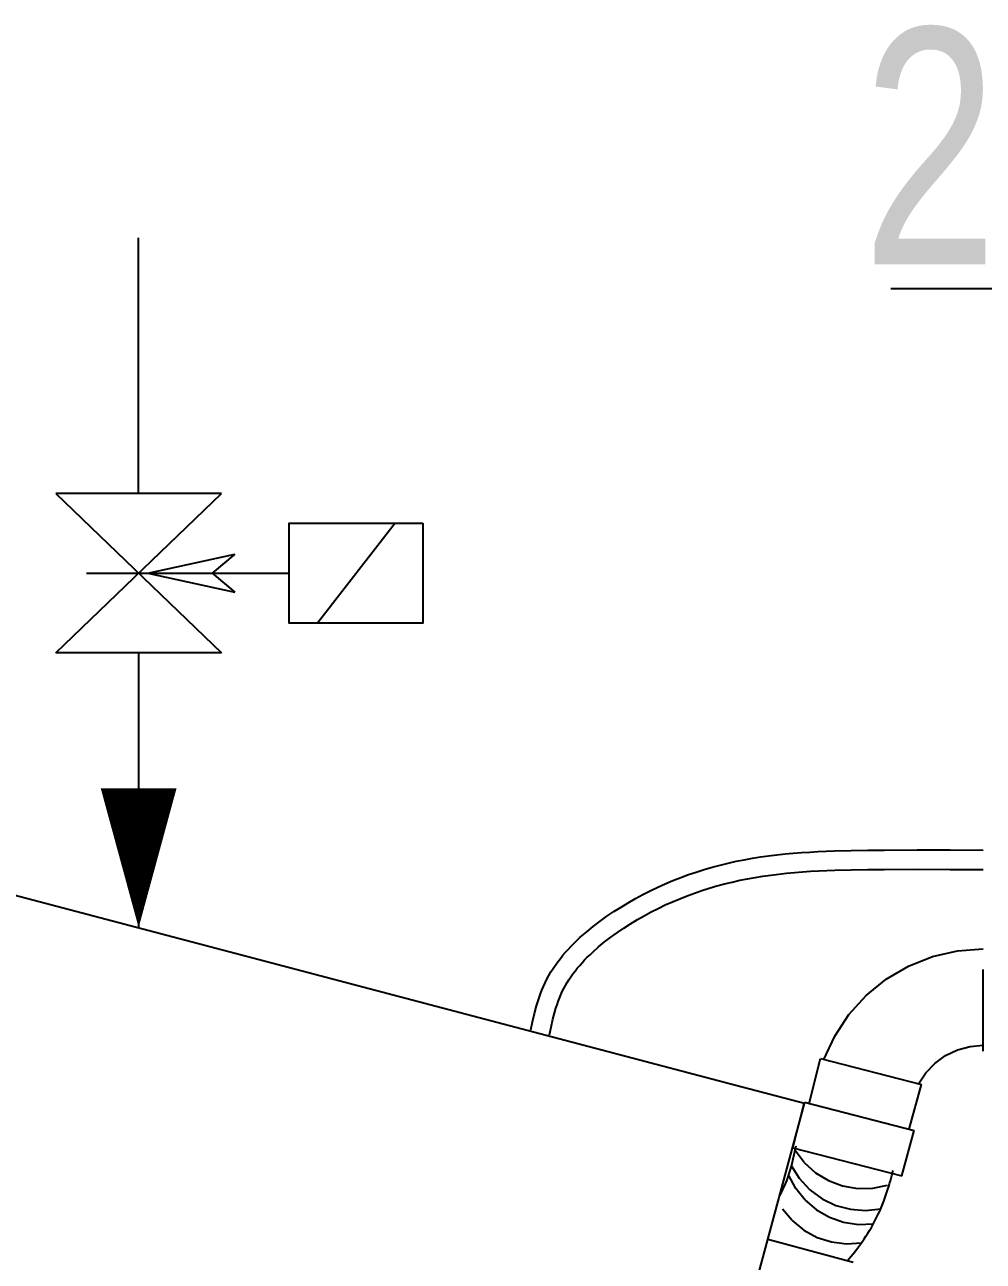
# Model space of a CAD drawing. Extents: x 431547 to 432141, y 118589 to 119430.
# Drawn here: x 431605.77 to 431619.48, y 119124.91 to 119142.61 of the extents above; entities that cross this region are included whole.
import ezdxf

# ---------------------------------------------------------------- set-up
doc = ezdxf.new("R2010")
doc.units = 0
doc.header["$LTSCALE"] = 300
doc.header["$MEASUREMENT"] = 0
doc.layers.add('1', color=7, linetype='CONTINUOUS')
doc.layers.add('Обозначение задвижек', color=7, linetype='CONTINUOUS')
doc.styles.add('MONARCH', font='monarch', dxfattribs={"width": 0.77})

msp = doc.modelspace()

# ---------------------------------------------------------------- linework, layer by layer
at = {"layer": '1', "ltscale": 0.3}
msp.add_line((431607.399, 119135.899), (431607.399, 119139.557), dxfattribs=at)
at = {"layer": '1'}
for p, q in [((431606.215, 119133.617), (431608.583, 119135.899)), ((431606.215, 119135.899), (431608.583, 119133.617)), ((431599.121, 119131.865), (431616.034, 119127.41)), ((431616.412, 119130.714), (431616.529, 119130.728)), ((431616.529, 119130.728), (431616.647, 119130.741)), ((431616.647, 119130.741), (431616.764, 119130.751)), ((431616.764, 119130.751), (431616.882, 119130.761)), ((431616.882, 119130.761), (431617, 119130.768)), ((431617, 119130.768), (431617.118, 119130.775)), ((431617.118, 119130.775), (431617.355, 119130.784)), ((431617.355, 119130.784), (431617.592, 119130.79)), ((431617.592, 119130.79), (431617.829, 119130.794)), ((431617.829, 119130.794), (431618.066, 119130.796)), ((431618.066, 119130.796), (431618.538, 119130.797)), ((431618.538, 119130.797), (431619.011, 119130.797)), ((431619.011, 119130.797), (431619.482, 119130.795)), ((431615.49, 119130.517), (431615.603, 119130.55)), ((431615.603, 119130.55), (431615.717, 119130.581)), ((431615.717, 119130.581), (431615.832, 119130.609)), ((431615.832, 119130.609), (431615.947, 119130.635)), ((431615.947, 119130.635), (431616.063, 119130.658)), ((431616.063, 119130.658), (431616.179, 119130.679)), ((431616.179, 119130.679), (431616.295, 119130.697)), ((431616.295, 119130.697), (431616.412, 119130.714)), ((431615.043, 119130.359), (431615.154, 119130.403)), ((431615.154, 119130.403), (431615.265, 119130.444)), ((431615.265, 119130.444), (431615.377, 119130.482)), ((431615.377, 119130.482), (431615.49, 119130.517)), ((431615.889, 119130.338), (431615.998, 119130.363)), ((431615.998, 119130.363), (431616.109, 119130.385)), ((431616.109, 119130.385), (431616.219, 119130.405)), ((431616.219, 119130.405), (431616.331, 119130.423)), ((431616.331, 119130.423), (431616.443, 119130.439)), ((431616.443, 119130.439), (431616.556, 119130.453)), ((431616.556, 119130.453), (431616.669, 119130.465)), ((431616.669, 119130.465), (431616.783, 119130.476)), ((431616.783, 119130.476), (431616.897, 119130.485)), ((431616.897, 119130.485), (431617.012, 119130.492)), ((431617.012, 119130.492), (431617.128, 119130.499)), ((431617.128, 119130.499), (431617.36, 119130.508)), ((431617.36, 119130.508), (431617.594, 119130.514)), ((431617.594, 119130.514), (431617.829, 119130.517)), ((431617.829, 119130.517), (431618.065, 119130.519)), ((431618.065, 119130.519), (431618.537, 119130.521)), ((431618.537, 119130.521), (431619.009, 119130.52)), ((431619.009, 119130.52), (431619.481, 119130.519)), ((431614.612, 119130.16), (431614.718, 119130.214)), ((431614.718, 119130.214), (431614.825, 119130.265)), ((431614.825, 119130.265), (431614.934, 119130.313)), ((431614.934, 119130.313), (431615.043, 119130.359)), ((431615.35, 119130.18), (431615.456, 119130.217)), ((431615.456, 119130.217), (431615.563, 119130.251)), ((431615.563, 119130.251), (431615.671, 119130.282)), ((431615.671, 119130.282), (431615.78, 119130.312)), ((431615.78, 119130.312), (431615.889, 119130.338)), ((431614.3, 119129.981), (431614.402, 119130.043)), ((431614.402, 119130.043), (431614.506, 119130.103)), ((431614.506, 119130.103), (431614.612, 119130.16)), ((431614.832, 119129.962), (431614.934, 119130.011)), ((431614.934, 119130.011), (431615.037, 119130.057)), ((431615.037, 119130.057), (431615.14, 119130.1)), ((431615.14, 119130.1), (431615.245, 119130.142)), ((431615.245, 119130.142), (431615.35, 119130.18)), ((431614, 119129.778), (431614.098, 119129.848)), ((431614.098, 119129.848), (431614.198, 119129.916)), ((431614.198, 119129.916), (431614.3, 119129.981)), ((431614.535, 119129.801), (431614.633, 119129.857)), ((431614.633, 119129.857), (431614.732, 119129.911)), ((431614.732, 119129.911), (431614.832, 119129.962)), ((431613.809, 119129.628), (431613.903, 119129.704)), ((431613.903, 119129.704), (431614, 119129.778)), ((431614.248, 119129.616), (431614.342, 119129.68)), ((431614.342, 119129.68), (431614.438, 119129.742)), ((431614.438, 119129.742), (431614.535, 119129.801)), ((431613.631, 119129.465), (431613.674, 119129.507)), ((431613.674, 119129.507), (431613.718, 119129.548)), ((431613.718, 119129.548), (431613.763, 119129.588)), ((431613.763, 119129.588), (431613.809, 119129.628)), ((431613.98, 119129.41), (431614.066, 119129.481)), ((431614.066, 119129.481), (431614.156, 119129.549)), ((431614.156, 119129.549), (431614.248, 119129.616)), ((431613.47, 119129.29), (431613.508, 119129.335)), ((431613.508, 119129.335), (431613.548, 119129.379)), ((431613.548, 119129.379), (431613.589, 119129.423)), ((431613.589, 119129.423), (431613.631, 119129.465)), ((431613.857, 119129.299), (431613.897, 119129.337)), ((431613.897, 119129.337), (431613.98, 119129.41)), ((431618.755, 119129.273), (431619.114, 119129.356)), ((431619.114, 119129.356), (431619.482, 119129.384)), ((431613.33, 119129.101), (431613.362, 119129.15)), ((431613.362, 119129.15), (431613.397, 119129.197)), ((431613.397, 119129.197), (431613.432, 119129.244)), ((431613.432, 119129.244), (431613.47, 119129.29)), ((431613.675, 119129.105), (431613.709, 119129.145)), ((431613.709, 119129.145), (431613.744, 119129.184)), ((431613.744, 119129.184), (431613.78, 119129.223)), ((431613.78, 119129.223), (431613.818, 119129.261)), ((431613.818, 119129.261), (431613.857, 119129.299)), ((431618.094, 119128.949), (431618.412, 119129.136)), ((431618.412, 119129.136), (431618.755, 119129.273)), ((431613.215, 119128.898), (431613.241, 119128.95)), ((431613.241, 119128.95), (431613.269, 119129.001)), ((431613.269, 119129.001), (431613.298, 119129.052)), ((431613.298, 119129.052), (431613.33, 119129.101)), ((431613.555, 119128.941), (431613.583, 119128.983)), ((431613.583, 119128.983), (431613.612, 119129.024)), ((431613.612, 119129.024), (431613.643, 119129.065)), ((431613.643, 119129.065), (431613.675, 119129.105)), ((431617.808, 119128.716), (431618.094, 119128.949)), ((431619.482, 119127.918), (431619.482, 119129.085)), ((431613.148, 119128.737), (431613.169, 119128.791)), ((431613.169, 119128.791), (431613.191, 119128.845)), ((431613.191, 119128.845), (431613.215, 119128.898)), ((431613.46, 119128.77), (431613.482, 119128.814)), ((431613.482, 119128.814), (431613.505, 119128.857)), ((431613.505, 119128.857), (431613.529, 119128.899)), ((431613.529, 119128.899), (431613.555, 119128.941)), ((431613.093, 119128.569), (431613.11, 119128.626)), ((431613.11, 119128.626), (431613.128, 119128.682)), ((431613.128, 119128.682), (431613.148, 119128.737)), ((431613.386, 119128.582), (431613.403, 119128.631)), ((431613.403, 119128.631), (431613.421, 119128.678)), ((431613.421, 119128.678), (431613.44, 119128.725)), ((431613.44, 119128.725), (431613.46, 119128.77)), ((431617.56, 119128.443), (431617.808, 119128.716)), ((431613.034, 119128.339), (431613.062, 119128.455)), ((431613.062, 119128.455), (431613.093, 119128.569)), ((431613.327, 119128.374), (431613.34, 119128.428)), ((431613.34, 119128.428), (431613.355, 119128.48)), ((431613.355, 119128.48), (431613.37, 119128.532)), ((431613.37, 119128.532), (431613.386, 119128.582)), ((431617.357, 119128.135), (431617.56, 119128.443)), ((431613.008, 119128.222), (431613.034, 119128.339)), ((431613.275, 119128.15), (431613.3, 119128.264)), ((431613.3, 119128.264), (431613.327, 119128.374)), ((431617.202, 119127.8), (431617.357, 119128.135)), ((431618.944, 119127.854), (431619.114, 119127.936)), ((431619.114, 119127.936), (431619.295, 119127.986)), ((431619.295, 119127.986), (431619.482, 119128.002)), ((431616.992, 119127.17), (431617.153, 119127.812)), ((431617.153, 119127.812), (431618.598, 119127.441)), ((431618.661, 119127.608), (431618.792, 119127.744)), ((431618.792, 119127.744), (431618.944, 119127.854)), ((431618.558, 119127.451), (431618.661, 119127.608)), ((431616.034, 119127.41), (431616.924, 119127.172)), ((431618.424, 119126.8), (431618.598, 119127.441)), ((431616.757, 119126.537), (431616.926, 119127.187)), ((431616.926, 119127.187), (431618.492, 119126.781)), ((431615.137, 119120.517), (431616.924, 119127.171)), ((431618.32, 119126.132), (431618.492, 119126.781)), ((431616.757, 119126.537), (431618.32, 119126.132)), ((431616.765, 119126.379), (431616.806, 119126.565)), ((431616.922, 119126.325), (431616.791, 119126.498)), ((431616.742, 119126.287), (431616.765, 119126.379)), ((431616.922, 119126.325), (431617.083, 119126.179)), ((431616.688, 119126.108), (431616.717, 119126.196)), ((431616.8, 119125.952), (431616.699, 119126.14)), ((431616.717, 119126.196), (431616.742, 119126.287)), ((431616.855, 119126.095), (431616.74, 119126.279)), ((431617.083, 119126.179), (431617.268, 119126.067)), ((431618.165, 119126.102), (431618.174, 119126.139)), ((431618.174, 119126.139), (431618.192, 119126.211)), ((431616.616, 119125.937), (431616.636, 119125.979)), ((431616.636, 119125.979), (431616.654, 119126.021)), ((431616.654, 119126.021), (431616.672, 119126.064)), ((431616.672, 119126.064), (431616.688, 119126.108)), ((431616.935, 119125.786), (431616.8, 119125.952)), ((431617.002, 119125.935), (431616.855, 119126.095)), ((431617.268, 119126.067), (431617.471, 119125.99)), ((431617.471, 119125.99), (431617.684, 119125.953)), ((431617.684, 119125.953), (431617.901, 119125.956)), ((431617.901, 119125.956), (431618.113, 119125.999)), ((431618.105, 119125.901), (431618.119, 119125.943)), ((431618.119, 119125.943), (431618.131, 119125.984)), ((431618.131, 119125.984), (431618.143, 119126.024)), ((431618.143, 119126.024), (431618.154, 119126.064)), ((431618.154, 119126.064), (431618.165, 119126.102)), ((431616.571, 119125.857), (431616.594, 119125.897)), ((431616.594, 119125.897), (431616.616, 119125.937)), ((431616.935, 119125.786), (431617.098, 119125.647)), ((431617.002, 119125.935), (431617.177, 119125.805)), ((431617.177, 119125.805), (431617.373, 119125.711)), ((431618.041, 119125.724), (431618.059, 119125.77)), ((431618.059, 119125.77), (431618.076, 119125.814)), ((431618.076, 119125.814), (431618.091, 119125.858)), ((431618.091, 119125.858), (431618.105, 119125.901)), ((431616.75, 119125.493), (431616.611, 119125.657)), ((431617.098, 119125.647), (431617.283, 119125.541)), ((431617.373, 119125.711), (431617.583, 119125.655)), ((431617.583, 119125.655), (431617.8, 119125.639)), ((431617.8, 119125.639), (431618.016, 119125.664)), ((431617.98, 119125.584), (431618.002, 119125.631)), ((431618.002, 119125.631), (431618.022, 119125.678)), ((431618.022, 119125.678), (431618.041, 119125.724)), ((431616.75, 119125.493), (431616.917, 119125.357)), ((431617.283, 119125.541), (431617.485, 119125.471)), ((431617.485, 119125.471), (431617.696, 119125.439)), ((431617.696, 119125.439), (431617.91, 119125.446)), ((431617.883, 119125.397), (431617.908, 119125.442)), ((431617.908, 119125.442), (431617.933, 119125.488)), ((431617.933, 119125.488), (431617.957, 119125.536)), ((431617.957, 119125.536), (431617.98, 119125.584)), ((431616.917, 119125.357), (431617.106, 119125.254)), ((431617.106, 119125.254), (431617.311, 119125.188)), ((431617.778, 119125.231), (431617.805, 119125.271)), ((431617.805, 119125.271), (431617.831, 119125.312)), ((431617.831, 119125.312), (431617.857, 119125.354)), ((431617.857, 119125.354), (431617.883, 119125.397)), ((431616.402, 119125.228), (431617.622, 119124.901)), ((431617.311, 119125.188), (431617.524, 119125.162)), ((431617.524, 119125.162), (431617.739, 119125.175)), ((431617.645, 119125.049), (431617.698, 119125.119)), ((431617.698, 119125.119), (431617.725, 119125.155)), ((431617.725, 119125.155), (431617.752, 119125.192)), ((431617.752, 119125.192), (431617.778, 119125.231)), ((431617.54, 119124.923), (431617.592, 119124.984)), ((431617.592, 119124.984), (431617.645, 119125.049))]:
    msp.add_line(p, q, dxfattribs=at)
at = {"layer": '1', "ltscale": 0.5}
for p, q in [((431608.583, 119135.899), (431606.215, 119135.899)), ((431611.067, 119135.473), (431609.959, 119134.044)), ((431607.529, 119134.758), (431608.774, 119135.03)), ((431608.774, 119135.03), (431608.452, 119134.758)), ((431607.529, 119134.758), (431608.774, 119134.486)), ((431608.452, 119134.758), (431608.774, 119134.486)), ((431608.583, 119133.617), (431606.215, 119133.617))]:
    msp.add_line(p, q, dxfattribs=at)
at = {"layer": '1', "ltscale": 30}
msp.add_line((431606.654, 119134.758), (431609.551, 119134.758), dxfattribs=at)
at = {"layer": '1', "ltscale": 0.15}
msp.add_line((431607.399, 119133.617), (431607.399, 119129.685), dxfattribs=at)
at = {"layer": '1', "ltscale": 0.5}
msp.add_lwpolyline([(431611.467, 119135.473), (431611.467, 119134.044), (431609.551, 119134.044), (431609.551, 119135.473)], close=True, dxfattribs=at)
at = {"layer": '1', "ltscale": 0.3}
msp.add_lwpolyline([(431607.399, 119129.685, 0, 1.084, 0), (431607.399, 119131.678, 0.677, 0.677, 0)], format="xyseb", dxfattribs=at)
at = {"layer": 'Обозначение задвижек', "ltscale": 0.4}
msp.add_line((431618.16, 119138.832), (431623.768, 119138.832), dxfattribs=at)

# ---------------------------------------------------------------- texts
at = {"layer": '1', "ltscale": 0.4, "insert": (431617.755, 119142.556), "char_height": 3.3782, "attachment_point": 1, "style": 'MONARCH'}
msp.add_mtext_dynamic_manual_height_columns('23.1', width=8.19685, gutter_width=17.595, heights=[0], dxfattribs=at)

doc.saveas('drawing.dxf')
